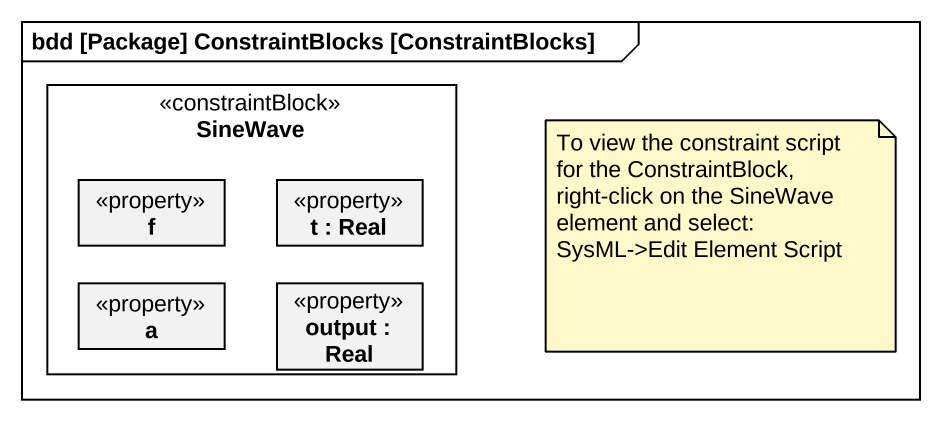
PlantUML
@startuml
mainframe bdd [Package] ConstraintBlocks [ConstraintBlocks]
rectangle SineWave <<constraintBlock>> {
  rectangle f <<property>>
  rectangle "t : Real" as t <<property>>
  rectangle a <<property>>
  rectangle "output : Real" as output <<property>>
}
note as N1
  To view the constraint script for the ConstraintBlock, right-click on the SineWave element and select:
  SysML->Edit Element Script
end note
@enduml
